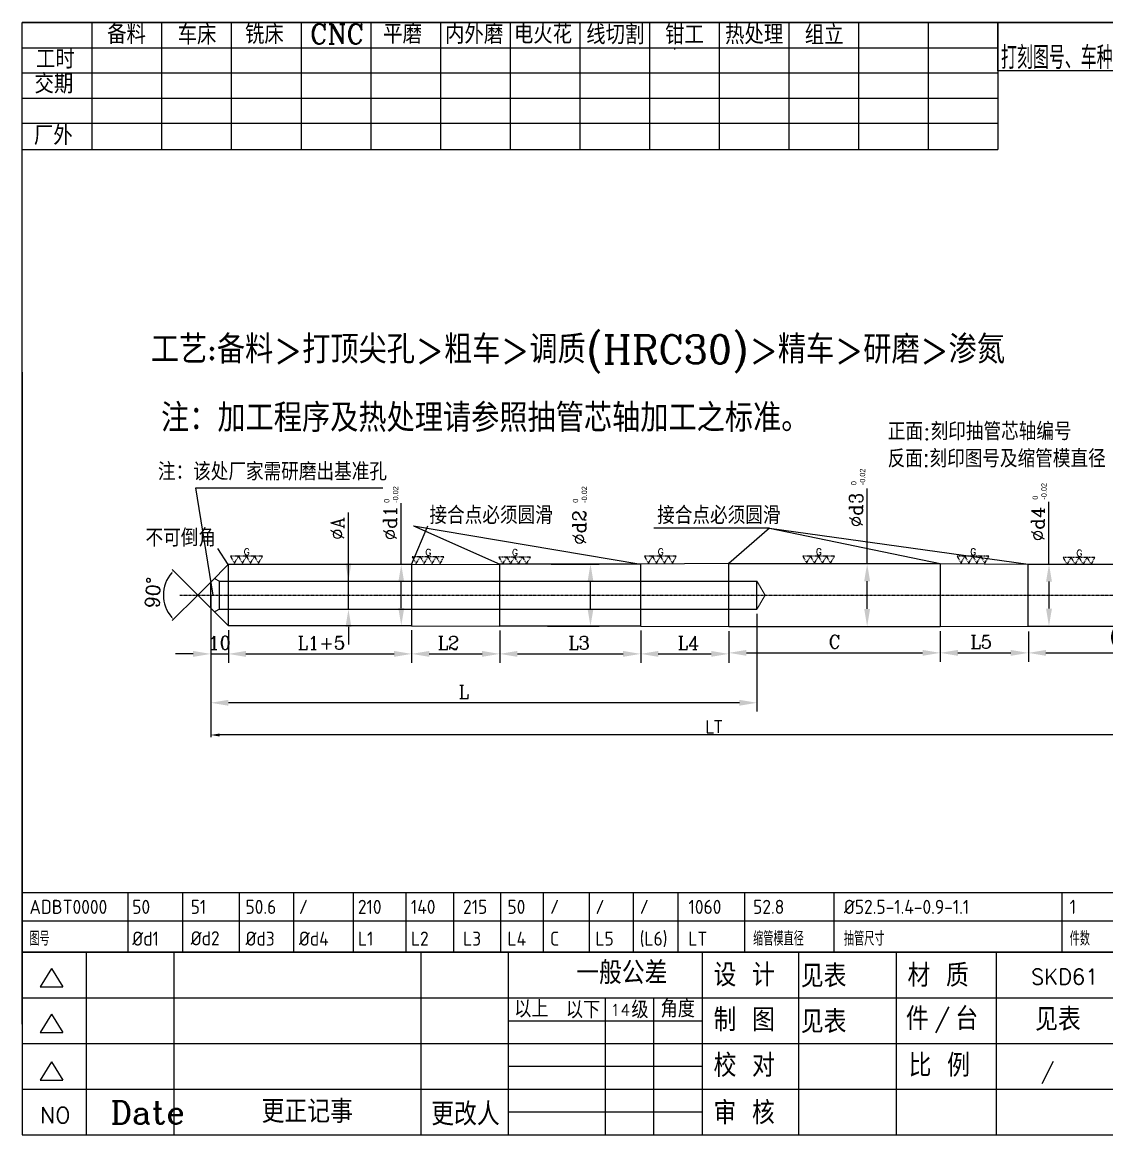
# Model space of a CAD drawing. Extents: x 47053 to 47992, y -1128 to -472.
# Drawn here: x 47053 to 47668, y -1103 to -472 of the extents above; entities that cross this region are included whole.
import ezdxf
from ezdxf.enums import TextEntityAlignment as Align

# ---------------------------------------------------------------- set-up
doc = ezdxf.new("R2010")
doc.units = 0
doc.header["$MEASUREMENT"] = 0
for name, pattern in [('CENTER', [2, 1.25, -0.25, 0.25, -0.25]), ('HIDDEN', [0.375, 0.25, -0.125]), ('PHANTOM', [2.5, 1.25, -0.25, 0.25, -0.25, 0.25, -0.25])]:
    doc.linetypes.add(name, pattern=pattern)
doc.layers.get('0').update_dxf_attribs({"linetype": 'CONTINUOUS'})
doc.layers.get('DEFPOINTS').update_dxf_attribs({"linetype": 'CONTINUOUS'})
for name, color, linetype in [('CEN', 1, 'CENTER'), ('CON', 7, 'CONTINUOUS'), ('DAS', 5, 'HIDDEN'), ('DIM', 7, 'CONTINUOUS'), ('F', 7, 'CONTINUOUS'), ('TL', 7, 'CONTINUOUS'), ('TXT', 7, 'CONTINUOUS')]:
    doc.layers.add(name, color=color, linetype=linetype)
doc.layers.add('UTI', color=4, linetype='PHANTOM', plot=False)
doc.styles.add('ACISOTS', font='isocp.shx', dxfattribs={"height": 1, "bigfont": 'gbcbig.shx'})
doc.styles.add('CHINA', font='c2', dxfattribs={"bigfont": 'china'})
doc.styles.add('H', font='IC-Romanc.shx', dxfattribs={"bigfont": 'hzfs.shx'})
doc.styles.add('HZ', font='complex.shx', dxfattribs={"bigfont": 'HZFS.SHX'})
doc.styles.add('ROMANS', font='romans.shx', dxfattribs={"bigfont": 'hzfs.shx'})
doc.styles.get("Standard").update_dxf_attribs({"font": 'txt.shx', "bigfont": 'hzfs.shx'})
doc.styles.add('USER1', font='simplex', dxfattribs={"bigfont": 'dayum'})
doc.dimstyles.new('ISO-25$0', dxfattribs={"dimtxt": 7, "dimasz": 5, "dimexe": 1.25, "dimexo": 0.625, "dimgap": 1.2, "dimtad": 1, "dimdec": 1, "dimzin": 1, "dimdsep": 46, "dimtxsty": 'STANDARD', "dimcen": 0, "dimadec": 1, "dimazin": 0, "dimtfac": 1, "dimtdec": 1, "dimtix": 1, "dimtofl": 0, "dimtmove": 1, "dimatfit": 3, "dimfxl": 1, "dimarcsym": 0})
doc.dimstyles.get("Standard").update_dxf_attribs({"dimtxt": 8, "dimasz": 1.5, "dimexe": 1, "dimexo": 0, "dimgap": 2, "dimtad": 1, "dimdec": 3, "dimrnd": 0.01, "dimdsep": 46, "dimtxsty": 'HZ', "dimcen": 0.09, "dimazin": 2, "dimtfac": 1, "dimtdec": 3, "dimtmove": 0, "dimatfit": 3, "dimfxl": 1, "dimtolj": 1, "dimarcsym": 0})
doc.dimstyles.new('STANDARD$0', dxfattribs={"dimscale": 2.5, "dimtxt": 3, "dimasz": 4, "dimexe": 2, "dimexo": 1, "dimgap": 1, "dimtad": 1, "dimdsep": 46, "dimtxsty": 'CHINA', "dimcen": 1, "dimazin": 2, "dimtfac": 1, "dimtmove": 1, "dimatfit": 3, "dimfxl": 1, "dimtolj": 1, "dimarcsym": 0})

# ---------------------------------------------------------------- blocks, each defined once
blk = doc.blocks.new('*D25')
at = {"layer": 'DEFPOINTS', "color": 0, "transparency": 16777216}
for p in [(47159.51, -796.45), (47816.63, -796.45), (47159.51, -875.78)]:
    blk.add_point(p, dxfattribs=at)
at = {"layer": 'DIM', "color": 0, "lineweight": -2, "transparency": 16777216}
for p, q in [((47159.51, -797.08), (47159.51, -877.03)), ((47816.63, -797.08), (47816.63, -877.03)), ((47811.63, -875.78), (47164.51, -875.78))]:
    blk.add_line(p, q, dxfattribs=at)
at = {"layer": 'DIM', "color": 0, "transparency": 16777216}
for points in [[(47164.51, -874.95), (47164.51, -876.62), (47159.51, -875.78)], [(47811.63, -876.62), (47811.63, -874.95), (47816.63, -875.78)]]:
    blk.add_solid(points, dxfattribs=at)
at = {"layer": 'DIM', "color": 0, "transparency": 16777216, "insert": (47444.98, -871.08), "char_height": 7, "attachment_point": 5}
blk.add_mtext('LT', dxfattribs=at)
blk = doc.blocks.new('DY00021A')
at = {"layer": 'UTI', "color": 7}
for points in [[(1.5, 2.6), (-1.5, 2.6), (0, 0)], [(4.5, 2.6), (1.5, 2.6), (3, 0)], [(7.5, 2.6), (4.5, 2.6), (6, 0)], [(10.5, 2.6), (7.5, 2.6), (9, 0)]]:
    blk.add_lwpolyline(points, close=True, dxfattribs=at)
at = {"layer": 'UTI'}
blk.add_text('G', height=2.5, dxfattribs=at).set_placement((4.61, 4.28), align=Align.MIDDLE)
blk = doc.blocks.new('*D17')
at = {"layer": 'DEFPOINTS', "color": 0, "transparency": 16777216}
for p in [(47623.52, -814.6), (47736.63, -814.6), (47736.63, -829.2)]:
    blk.add_point(p, dxfattribs=at)
at = {"layer": 'DIM', "color": 0, "lineweight": -2, "transparency": 16777216}
for p, q in [((47623.52, -817.1), (47623.52, -834.2)), ((47736.63, -817.1), (47736.63, -834.2)), ((47633.52, -829.2), (47726.63, -829.2))]:
    blk.add_line(p, q, dxfattribs=at)
at = {"layer": 'DIM', "color": 0, "transparency": 16777216}
for points in [[(47633.52, -827.54), (47633.52, -830.87), (47623.52, -829.2)], [(47726.63, -830.87), (47726.63, -827.54), (47736.63, -829.2)]]:
    blk.add_solid(points, dxfattribs=at)
at = {"layer": 'DIM', "color": 0, "transparency": 16777216, "insert": (47680.07, -821), "char_height": 7.5, "attachment_point": 5, "style": 'HZ'}
blk.add_mtext('\\A1;(L6)', dxfattribs=at)
blk = doc.blocks.new('*D16')
at = {"layer": 'DEFPOINTS', "color": 0, "transparency": 16777216}
for p in [(47453.52, -814.3), (47573.51, -814.3), (47573.51, -829.2)]:
    blk.add_point(p, dxfattribs=at)
at = {"layer": 'DIM', "color": 0, "lineweight": -2, "transparency": 16777216}
for p, q in [((47453.52, -816.8), (47453.52, -834.2)), ((47573.51, -816.8), (47573.51, -834.2)), ((47463.52, -829.2), (47563.51, -829.2))]:
    blk.add_line(p, q, dxfattribs=at)
at = {"layer": 'DIM', "color": 0, "transparency": 16777216}
for points in [[(47463.52, -827.54), (47463.52, -830.87), (47453.52, -829.2)], [(47563.51, -830.87), (47563.51, -827.54), (47573.51, -829.2)]]:
    blk.add_solid(points, dxfattribs=at)
at = {"layer": 'DIM', "color": 0, "transparency": 16777216, "insert": (47513.51, -822.95), "char_height": 7.5, "attachment_point": 5, "style": 'HZ'}
blk.add_mtext('\\A1;C', dxfattribs=at)
blk = doc.blocks.new('*D15')
at = {"layer": 'DEFPOINTS', "color": 0, "transparency": 16777216}
for p in [(47403.52, -814.1), (47453.52, -814.3), (47453.52, -829.78)]:
    blk.add_point(p, dxfattribs=at)
at = {"layer": 'DIM', "color": 0, "lineweight": -2, "transparency": 16777216}
for p, q in [((47403.52, -816.6), (47403.52, -834.78)), ((47453.52, -816.8), (47453.52, -834.78)), ((47413.52, -829.78), (47443.52, -829.78))]:
    blk.add_line(p, q, dxfattribs=at)
at = {"layer": 'DIM', "color": 0, "transparency": 16777216}
for points in [[(47413.52, -828.12), (47413.52, -831.45), (47403.52, -829.78)], [(47443.52, -831.45), (47443.52, -828.12), (47453.52, -829.78)]]:
    blk.add_solid(points, dxfattribs=at)
at = {"layer": 'DIM', "color": 0, "transparency": 16777216, "insert": (47430.63, -823.53), "char_height": 7.5, "attachment_point": 5, "style": 'HZ'}
blk.add_mtext('\\A1;L4', dxfattribs=at)
blk = doc.blocks.new('*D14')
at = {"layer": 'DEFPOINTS', "color": 0, "transparency": 16777216}
for p in [(47273.52, -813.8), (47323.52, -814.1), (47323.52, -829.79)]:
    blk.add_point(p, dxfattribs=at)
at = {"layer": 'DIM', "color": 0, "lineweight": -2, "transparency": 16777216}
for p, q in [((47273.52, -816.3), (47273.52, -834.79)), ((47323.52, -816.6), (47323.52, -834.79)), ((47283.52, -829.79), (47313.52, -829.79))]:
    blk.add_line(p, q, dxfattribs=at)
at = {"layer": 'DIM', "color": 0, "transparency": 16777216}
for points in [[(47283.52, -828.12), (47283.52, -831.45), (47273.52, -829.79)], [(47313.52, -831.45), (47313.52, -828.12), (47323.52, -829.79)]]:
    blk.add_solid(points, dxfattribs=at)
at = {"layer": 'DIM', "color": 0, "transparency": 16777216, "insert": (47294.44, -823.54), "char_height": 7.5, "attachment_point": 5, "style": 'HZ'}
blk.add_mtext('\\A1;L2', dxfattribs=at)
blk = doc.blocks.new('*D13')
at = {"layer": 'DEFPOINTS', "color": 0, "transparency": 16777216}
for p in [(47169.47, -779.11), (47159.51, -789.07), (47133.32, -801.48), (47159.51, -803.8), (47169.51, -813.8)]:
    blk.add_point(p, dxfattribs=at)
at = {"layer": 'DIM', "color": 0, "lineweight": -2, "transparency": 16777216}
for q in [(47137.65, -781.94), (47137.65, -810.93)]:
    blk.add_line((47152.15, -796.43), q, dxfattribs=at)
blk.add_arc((47152.15, -796.43), 19.5, 139.40945, 220.59055, dxfattribs=at)
at = {"layer": 'DIM', "color": 0, "transparency": 16777216}
for points in [[(47137.53, -783.92), (47137.16, -783.58), (47138.36, -782.65)], [(47137.16, -809.29), (47137.53, -808.95), (47138.36, -810.22)]]:
    blk.add_solid(points, dxfattribs=at)
at = {"layer": 'DIM', "color": 0, "transparency": 16777216, "insert": (47126.69, -795.03), "char_height": 8, "attachment_point": 5, "rotation": 86.84638, "style": 'HZ'}
blk.add_mtext('\\A1;90%%d', dxfattribs=at)
blk = doc.blocks.new('_DotSmall')
at = {"color": 0, "linetype": 'ByBlock', "const_width": 0.5}
blk.add_lwpolyline([(-0.0625, 0, 1), (0.0625, 0, 1)], format="xyb", close=True, dxfattribs=at)
blk = doc.blocks.new('*D12')
at = {"layer": 'DEFPOINTS', "color": 0, "transparency": 16777216}
for p in [(47159.51, -803.8), (47169.51, -813.8), (47169.51, -829.8)]:
    blk.add_point(p, dxfattribs=at)
at = {"layer": 'DIM', "color": 0, "lineweight": -2, "transparency": 16777216}
for p, q in [((47159.51, -806.3), (47159.51, -834.8)), ((47169.51, -816.3), (47169.51, -834.8)), ((47149.51, -829.8), (47139.51, -829.8)), ((47159.51, -829.8), (47169.51, -829.8)), ((47179.51, -829.8), (47189.51, -829.8))]:
    blk.add_line(p, q, dxfattribs=at)
at = {"layer": 'DIM', "color": 0, "transparency": 16777216}
for points in [[(47149.51, -831.47), (47149.51, -828.13), (47159.51, -829.8)], [(47179.51, -828.13), (47179.51, -831.47), (47169.51, -829.8)]]:
    blk.add_solid(points, dxfattribs=at)
at = {"layer": 'DIM', "color": 0, "transparency": 16777216, "insert": (47164.51, -823.55), "char_height": 7.5, "attachment_point": 5, "style": 'HZ'}
blk.add_mtext('\\A1;10', dxfattribs=at)
blk = doc.blocks.new('*D11')
at = {"layer": 'DEFPOINTS', "color": 0, "transparency": 16777216}
for p in [(47169.51, -813.8), (47273.52, -813.8), (47273.52, -829.79)]:
    blk.add_point(p, dxfattribs=at)
at = {"layer": 'DIM', "color": 0, "lineweight": -2, "transparency": 16777216}
for p, q in [((47169.51, -816.3), (47169.51, -834.79)), ((47273.52, -816.3), (47273.52, -834.79)), ((47179.51, -829.79), (47263.52, -829.79))]:
    blk.add_line(p, q, dxfattribs=at)
at = {"layer": 'DIM', "color": 0, "transparency": 16777216}
for points in [[(47179.51, -828.12), (47179.51, -831.45), (47169.51, -829.79)], [(47263.52, -831.45), (47263.52, -828.12), (47273.52, -829.79)]]:
    blk.add_solid(points, dxfattribs=at)
at = {"layer": 'DIM', "color": 0, "transparency": 16777216, "insert": (47222.3, -823.54), "char_height": 7.5, "attachment_point": 5, "style": 'HZ'}
blk.add_mtext('\\A1;L1+5', dxfattribs=at)
blk = doc.blocks.new('*D10')
at = {"layer": 'DEFPOINTS', "color": 0, "transparency": 16777216}
for p in [(47323.52, -814.1), (47403.52, -814.1), (47403.52, -829.79)]:
    blk.add_point(p, dxfattribs=at)
at = {"layer": 'DIM', "color": 0, "lineweight": -2, "transparency": 16777216}
for p, q in [((47323.52, -816.6), (47323.52, -834.79)), ((47403.52, -816.6), (47403.52, -834.79)), ((47333.52, -829.79), (47393.52, -829.79))]:
    blk.add_line(p, q, dxfattribs=at)
at = {"layer": 'DIM', "color": 0, "transparency": 16777216}
for points in [[(47333.52, -828.12), (47333.52, -831.45), (47323.52, -829.79)], [(47393.52, -831.45), (47393.52, -828.12), (47403.52, -829.79)]]:
    blk.add_solid(points, dxfattribs=at)
at = {"layer": 'DIM', "color": 0, "transparency": 16777216, "insert": (47368.55, -823.54), "char_height": 7.5, "attachment_point": 5, "style": 'HZ'}
blk.add_mtext('\\A1;L3', dxfattribs=at)
blk = doc.blocks.new('*D9')
at = {"layer": 'DEFPOINTS', "color": 0, "transparency": 16777216}
for p in [(47159.51, -796.45), (47469.51, -804.47), (47159.51, -857.52)]:
    blk.add_point(p, dxfattribs=at)
at = {"layer": 'DIM', "color": 0, "lineweight": -2, "transparency": 16777216}
for p, q in [((47159.51, -798.95), (47159.51, -862.52)), ((47469.51, -806.97), (47469.51, -862.52)), ((47459.51, -857.52), (47169.51, -857.52))]:
    blk.add_line(p, q, dxfattribs=at)
at = {"layer": 'DIM', "color": 0, "transparency": 16777216}
for points in [[(47169.51, -855.85), (47169.51, -859.18), (47159.51, -857.52)], [(47459.51, -859.18), (47459.51, -855.85), (47469.51, -857.52)]]:
    blk.add_solid(points, dxfattribs=at)
at = {"layer": 'DIM', "color": 0, "transparency": 16777216, "insert": (47303.05, -851.27), "char_height": 7.5, "attachment_point": 5, "style": 'HZ'}
blk.add_mtext('\\A1;L', dxfattribs=at)
blk = doc.blocks.new('*D8')
at = {"layer": 'DEFPOINTS', "color": 0, "transparency": 16777216}
for p in [(47573.51, -814.3), (47623.52, -814.6), (47623.52, -829.2)]:
    blk.add_point(p, dxfattribs=at)
at = {"layer": 'DIM', "color": 0, "lineweight": -2, "transparency": 16777216}
for p, q in [((47573.51, -816.8), (47573.51, -834.2)), ((47623.52, -817.1), (47623.52, -834.2)), ((47583.51, -829.2), (47613.52, -829.2))]:
    blk.add_line(p, q, dxfattribs=at)
at = {"layer": 'DIM', "color": 0, "transparency": 16777216}
for points in [[(47583.51, -827.54), (47583.51, -830.87), (47573.51, -829.2)], [(47613.52, -830.87), (47613.52, -827.54), (47623.52, -829.2)]]:
    blk.add_solid(points, dxfattribs=at)
at = {"layer": 'DIM', "color": 0, "transparency": 16777216, "insert": (47596.78, -822.95), "char_height": 7.5, "attachment_point": 5, "style": 'HZ'}
blk.add_mtext('\\A1;L5', dxfattribs=at)
blk = doc.blocks.new('*D7')
at = {"layer": 'DEFPOINTS', "color": 0, "transparency": 16777216}
for p in [(47521.48, -778.6), (47532.04, -778.6), (47523.35, -814.3)]:
    blk.add_point(p, dxfattribs=at)
at = {"layer": 'DIM', "color": 0, "lineweight": -2, "transparency": 16777216}
for p, q in [((47532.04, -778.6), (47532.04, -735.99)), ((47523.98, -778.6), (47537.04, -778.6)), ((47532.04, -804.3), (47532.04, -788.6)), ((47525.85, -814.3), (47537.04, -814.3))]:
    blk.add_line(p, q, dxfattribs=at)
at = {"layer": 'DIM', "color": 0, "transparency": 16777216}
for points in [[(47533.71, -788.6), (47530.37, -788.6), (47532.04, -778.6)], [(47530.37, -804.3), (47533.71, -804.3), (47532.04, -814.3)]]:
    blk.add_solid(points, dxfattribs=at)
at = {"layer": 'DIM', "color": 0, "transparency": 16777216, "insert": (47525.79, -748.13), "char_height": 7.5, "attachment_point": 5, "rotation": 90, "style": 'HZ'}
blk.add_mtext('\\A1;%%cd3', dxfattribs=at)
blk = doc.blocks.new('*D6')
at = {"layer": 'DEFPOINTS', "color": 0, "transparency": 16777216}
for p in [(47633.84, -778.8), (47631.82, -814.1), (47635.24, -814.1)]:
    blk.add_point(p, dxfattribs=at)
at = {"layer": 'DIM', "color": 0, "lineweight": -2, "transparency": 16777216}
for p, q in [((47635.24, -778.8), (47635.24, -743.54)), ((47636.34, -778.8), (47640.24, -778.8)), ((47635.24, -788.8), (47635.24, -804.1)), ((47634.32, -814.1), (47640.24, -814.1))]:
    blk.add_line(p, q, dxfattribs=at)
at = {"layer": 'DIM', "color": 0, "transparency": 16777216}
for points in [[(47636.91, -788.8), (47633.58, -788.8), (47635.24, -778.8)], [(47633.58, -804.1), (47636.91, -804.1), (47635.24, -814.1)]]:
    blk.add_solid(points, dxfattribs=at)
at = {"layer": 'DIM', "color": 0, "transparency": 16777216, "insert": (47628.99, -756.02), "char_height": 7.5, "attachment_point": 5, "rotation": 90, "style": 'HZ'}
blk.add_mtext('\\A1;%%cd4', dxfattribs=at)
blk = doc.blocks.new('*D5')
at = {"layer": 'DEFPOINTS', "color": 0, "transparency": 16777216}
for p in [(47267.64, -779.1), (47274.13, -779.1), (47273.05, -813.8)]:
    blk.add_point(p, dxfattribs=at)
at = {"layer": 'DIM', "color": 0, "lineweight": -2, "transparency": 16777216}
for p, q in [((47267.64, -779.1), (47267.64, -744.33)), ((47271.63, -779.1), (47262.64, -779.1)), ((47267.64, -803.8), (47267.64, -789.1)), ((47270.55, -813.8), (47262.64, -813.8))]:
    blk.add_line(p, q, dxfattribs=at)
at = {"layer": 'DIM', "color": 0, "transparency": 16777216}
for points in [[(47269.31, -789.1), (47265.98, -789.1), (47267.64, -779.1)], [(47265.98, -803.8), (47269.31, -803.8), (47267.64, -813.8)]]:
    blk.add_solid(points, dxfattribs=at)
at = {"layer": 'DIM', "color": 0, "transparency": 16777216, "insert": (47261.39, -755.57), "char_height": 7.5, "attachment_point": 5, "rotation": 90, "style": 'HZ'}
blk.add_mtext('\\A1;%%Cd1', dxfattribs=at)
blk = doc.blocks.new('*D4')
at = {"layer": 'DEFPOINTS', "color": 0, "transparency": 16777216}
for p in [(47235.75, -788.47), (47237.67, -788.47), (47235.75, -804.47)]:
    blk.add_point(p, dxfattribs=at)
at = {"layer": 'DIM', "color": 0, "lineweight": -2, "transparency": 16777216}
for p, q in [((47237.67, -788.47), (47237.67, -749.65)), ((47237.67, -778.47), (47237.67, -768.47)), ((47237.67, -804.47), (47237.67, -788.47)), ((47238.25, -788.47), (47242.67, -788.47)), ((47238.25, -804.47), (47242.67, -804.47)), ((47237.67, -814.47), (47237.67, -824.47))]:
    blk.add_line(p, q, dxfattribs=at)
at = {"layer": 'DIM', "color": 0, "transparency": 16777216}
for points in [[(47236.01, -778.47), (47239.34, -778.47), (47237.67, -788.47)], [(47239.34, -814.47), (47236.01, -814.47), (47237.67, -804.47)]]:
    blk.add_solid(points, dxfattribs=at)
at = {"layer": 'DIM', "color": 0, "transparency": 16777216, "insert": (47231.42, -758.75), "char_height": 7.5, "attachment_point": 5, "rotation": 90, "style": 'HZ'}
blk.add_mtext('\\A1;%%CA', dxfattribs=at)
blk = doc.blocks.new('*D3')
at = {"layer": 'DEFPOINTS', "color": 0, "transparency": 16777216}
for p in [(47350.14, -778.8), (47375.03, -778.8), (47348.11, -814.1)]:
    blk.add_point(p, dxfattribs=at)
at = {"layer": 'DIM', "color": 0, "lineweight": -2, "transparency": 16777216}
for p, q in [((47352.64, -778.8), (47380.03, -778.8)), ((47375.03, -804.1), (47375.03, -788.8)), ((47350.61, -814.1), (47380.03, -814.1))]:
    blk.add_line(p, q, dxfattribs=at)
at = {"layer": 'DIM', "color": 0, "transparency": 16777216}
for points in [[(47376.7, -788.8), (47373.36, -788.8), (47375.03, -778.8)], [(47373.36, -804.1), (47376.7, -804.1), (47375.03, -814.1)]]:
    blk.add_solid(points, dxfattribs=at)
at = {"layer": 'DIM', "color": 0, "transparency": 16777216, "insert": (47368.78, -758.14), "char_height": 7.5, "attachment_point": 5, "rotation": 90, "style": 'HZ'}
blk.add_mtext('\\A1;%%Cd2', dxfattribs=at)

msp = doc.modelspace()

# ---------------------------------------------------------------- linework, layer by layer
msp.add_line((47606.2836, -499.1643), (47606.2836, -471.6645))
at = {"layer": 'CEN', "ltscale": 0.25}
msp.add_line((47141.9838, -796.4524), (47831.7389, -796.4524), dxfattribs=at)
at = {"layer": 'CON'}
for p, q in [((47159.5127, -789.0679), (47169.4736, -779.107)), ((47169.5127, -813.8003), (47169.5127, -779.1045)), ((47273.5152, -779.1045), (47323.5155, -778.8024)), ((47273.5152, -779.1045), (47273.5152, -813.8003)), ((47323.5155, -814.1024), (47323.5155, -778.8024)), ((47403.5155, -778.8024), (47323.5155, -778.8024)), ((47453.1152, -778.6024), (47403.5155, -778.8024)), ((47403.5155, -814.1024), (47403.5155, -778.8024)), ((47453.1152, -778.6024), (47573.5125, -778.6024)), ((47453.5155, -814.3024), (47453.5155, -778.6024)), ((47573.5125, -778.6024), (47573.5125, -814.3024)), ((47573.5125, -778.6024), (47623.5159, -778.8024)), ((47623.5159, -814.1024), (47623.5159, -778.8024)), ((47623.5159, -778.8024), (47678.8672, -778.8024)), ((47159.5127, -803.8003), (47159.5127, -789.0679)), ((47159.5127, -803.8003), (47169.5127, -813.8003)), ((47273.5152, -813.8003), (47169.5127, -813.8003)), ((47273.5152, -813.8003), (47323.5155, -814.1024)), ((47403.5155, -814.1024), (47323.5155, -814.1024)), ((47403.5155, -814.1024), (47453.5155, -814.3024)), ((47453.5155, -814.3024), (47573.5125, -814.3024)), ((47573.5125, -814.3024), (47623.5159, -814.1024)), ((47623.5159, -814.1024), (47677.834, -814.1024)), ((47976.114, -998.9866), (47052.5337, -998.9866))]:
    msp.add_line(p, q, dxfattribs=at)
at = {"layer": 'CON', "color": 2}
for p, q in [((47052.5337, -1102.5151), (47286.4577, -1102.5151)), ((47286.4577, -1102.5151), (47991.7054, -1102.5151))]:
    msp.add_line(p, q, dxfattribs=at)
for points in [[(47052.5337, -471.6645), (47991.6668, -471.6645)], [(47052.5337, -1039.7706), (47052.5337, -471.6645)], [(47052.5337, -720.1657), (47052.5337, -1102.5151)]]:
    msp.add_lwpolyline(points, dxfattribs=at)
at = {"layer": 'DAS'}
for p, q in [((47164.2606, -788.5594), (47161.573, -787.0076)), ((47164.2606, -788.5594), (47164.2606, -804.4707)), ((47469.5127, -804.4707), (47469.5127, -788.4707)), ((47469.5127, -788.4707), (47474.1315, -796.4707)), ((47474.1315, -796.4707), (47469.5127, -804.4707)), ((47164.2606, -804.4707), (47161.573, -806.0224)), ((47164.2606, -804.4707), (47469.5127, -804.4707))]:
    msp.add_line(p, q, dxfattribs=at)
at = {"layer": 'DIM', "color": 0}
for p, q in [((47991.7054, -471.6645), (47052.5337, -471.6645)), ((47052.5337, -669.9065), (47052.5337, -1102.5151)), ((47052.5337, -1102.5151), (47991.7054, -1102.5151))]:
    msp.add_line(p, q, dxfattribs=at)
at = {"layer": 'DIM'}
for p, q in [((47092.0873, -471.6645), (47092.0873, -543.6559)), ((47131.6408, -471.6645), (47131.6408, -543.6559)), ((47131.6408, -471.6645), (47131.6408, -543.6559)), ((47171.1944, -471.6645), (47171.1944, -543.6559)), ((47210.748, -471.6645), (47210.748, -543.6559)), ((47250.3015, -471.6645), (47250.3015, -543.6559)), ((47250.3015, -471.6645), (47250.3015, -543.6559)), ((47289.8551, -471.6645), (47289.8551, -543.6559)), ((47329.4086, -471.6645), (47329.4086, -543.6559)), ((47368.9622, -471.6645), (47368.9622, -543.6559)), ((47408.5158, -471.6645), (47408.5158, -543.6559)), ((47448.0693, -471.6645), (47448.0693, -543.6559)), ((47487.6229, -471.6645), (47487.6229, -543.6559)), ((47527.1765, -471.6645), (47527.1765, -543.6559)), ((47566.73, -471.6645), (47566.73, -543.6559)), ((47606.2836, -471.6645), (47606.2836, -543.6559)), ((47052.5337, -485.9619), (47606.2836, -485.9619)), ((47052.5337, -500.2593), (47606.2836, -500.2593)), ((47763.7095, -499.1643), (47606.2836, -499.1643)), ((47052.5337, -514.5568), (47606.2836, -514.5568)), ((47052.5337, -528.8542), (47606.2836, -528.8542)), ((47052.5337, -543.6559), (47606.2836, -543.6559)), ((47150.9993, -735.6591), (47257.1751, -735.6591)), ((47274.6352, -757.1868), (47403.5155, -778.8024)), ((47274.6352, -757.1868), (47323.5155, -778.8024)), ((47476.6726, -758.5622), (47410.9098, -758.5622)), ((47476.6726, -758.5622), (47453.5155, -778.6024)), ((47476.6726, -758.5622), (47623.5159, -778.8024)), ((47476.6726, -758.5622), (47573.5125, -778.6024)), ((47273.5152, -779.1045), (47169.5127, -779.1045)), ((47164.1071, -788.4707), (47469.5127, -788.4707)), ((47152.1465, -796.4341), (47159.5127, -789.0679)), ((47152.1465, -796.4341), (47159.5127, -803.8003)), ((47991.7054, -965.3322), (47052.5337, -965.3322)), ((47112.5432, -965.3322), (47112.5432, -998.9866)), ((47143.5348, -965.3322), (47143.5348, -998.9866)), ((47175.647, -965.3322), (47175.647, -998.9866)), ((47206.4324, -965.3322), (47206.4324, -998.9866)), ((47240.3036, -965.3322), (47240.3036, -999.3167)), ((47270.2681, -965.3322), (47270.2681, -998.9866)), ((47297.2005, -965.3322), (47297.2005, -998.9866)), ((47323.893, -965.3322), (47323.893, -998.9866)), ((47348.1341, -965.3322), (47348.1341, -998.9866)), ((47374.1963, -965.3322), (47374.1963, -998.9866)), ((47399.2422, -965.3322), (47399.2422, -998.9866)), ((47424.5182, -965.3322), (47424.5182, -998.9866)), ((47462.3731, -965.3322), (47462.3731, -998.9866)), ((47513.1002, -965.3322), (47513.1002, -998.9866)), ((47642.6019, -965.3322), (47642.6019, -998.9866)), ((47052.5337, -998.9866), (47332.8619, -998.9866)), ((47052.5337, -998.9866), (47979.6477, -998.9866)), ((47088.9188, -1102.5151), (47088.9188, -998.9866)), ((47138.7308, -1102.5151), (47138.7308, -998.9866)), ((47278.9738, -1102.5151), (47278.9738, -998.9866)), ((47328.5094, -1102.5151), (47328.5094, -998.9866)), ((47332.8619, -998.9866), (47991.7054, -998.9866)), ((47438.5083, -1102.5151), (47438.5083, -998.9866)), ((47493.2275, -1102.5151), (47493.2275, -998.9866)), ((47499.1253, -999.0265), (47779.4535, -999.0265)), ((47548.7714, -1102.5151), (47548.7714, -998.9866)), ((47605.3714, -1102.5151), (47605.3714, -998.9866)), ((47069.171, -1008.136), (47062.6747, -1018.6247)), ((47069.171, -1008.136), (47075.6674, -1018.6247)), ((47062.6747, -1018.6247), (47075.6674, -1018.6247)), ((47052.5337, -1024.8687), (47991.7054, -1024.8687)), ((47383.5088, -1102.5151), (47383.5088, -1024.8687)), ((47411.0086, -1102.5151), (47411.0086, -1024.8687)), ((47069.171, -1034.1081), (47062.6747, -1044.5968)), ((47069.171, -1034.1081), (47075.6674, -1044.5968)), ((47328.5094, -1037.8098), (47438.5083, -1037.8098)), ((47062.6747, -1044.5968), (47075.6674, -1044.5968)), ((47052.5337, -1050.7508), (47991.7054, -1050.7508)), ((47069.171, -1061.0791), (47062.6747, -1071.5679)), ((47069.171, -1061.0791), (47075.6674, -1071.5679)), ((47328.5094, -1063.6919), (47438.5083, -1063.6919)), ((47062.6747, -1071.5679), (47075.6674, -1071.5679)), ((47052.5337, -1076.633), (47991.7054, -1076.633)), ((47328.5094, -1089.574), (47438.5083, -1089.574))]:
    msp.add_line(p, q, dxfattribs=at)
at = {"layer": 'F'}
msp.add_line((47422.7366, -485.9619), (47422.7366, -486.9352), dxfattribs=at)
at = {"layer": 'TL'}
msp.add_line((47991.7054, -981.3322), (47052.5337, -981.3322), dxfattribs=at)

# ---------------------------------------------------------------- block references
at = {"layer": 'DIM', "xscale": 1.5, "yscale": 1.5, "zscale": 1.5}
for p in [(47173.0509, -778.3231), (47276.1372, -778.5994), (47325.2261, -778.7353), (47407.9981, -778.3035), (47497.7162, -778.3035), (47585.3149, -778.3035), (47645.5941, -779.0494)]:
    msp.add_blockref('DY00021A', p, dxfattribs=at)

# ---------------------------------------------------------------- texts
at = {"style": 'HZ'}
for p in [(47494.4079, -1018.9515), (47494.4079, -1044.8917)]:
    msp.add_text('见表', height=12.94106, dxfattribs=at).set_placement(p)
msp.add_attdef('见表', (47627.3792, -1043.5552), '1', height=12.9411, dxfattribs=at)
at = {"layer": 'DIM'}
for s, height, style, p in [('备料', 11.00464, 'HZ', (47100.7266, -483.7976)), ('车床', 11.00464, 'HZ', (47140.7481, -484.1582)), ('铣床', 11.00464, 'HZ', (47178.9637, -483.8283)), ('CNC', 11.00464, 'HZ', (47215.8088, -483.6889)), ('平磨', 11.00464, 'HZ', (47257.3596, -483.7289)), ('内外磨', 11.00464, 'HZ', (47292.5076, -483.7887)), ('电火花', 11.00464, 'HZ', (47331.5711, -483.6794)), ('线切割', 11.00464, 'HZ', (47372.609, -484.0397)), ('钳工', 11.00464, 'HZ', (47417.3595, -484.1432)), ('热处理', 11.00464, 'HZ', (47451.4044, -483.9992)), ('组立', 11.00464, 'HZ', (47496.6541, -484.2398)), ('工时', 11.00464, 'HZ', (47060.3495, -497.9335)), ('交期', 11.00464, 'HZ', (47059.5102, -511.924)), ('厂外', 11.00464, 'HZ', (47059.1663, -541.1761)), ('ADBT0000', 8, 'ACISOTS', (47056.6466, -977.2651)), ('50', 8, 'ACISOTS', (47114.9603, -977.2651)), ('51', 8, 'ACISOTS', (47148.1241, -977.2651)), ('50.6', 8, 'ACISOTS', (47179.2402, -977.2651)), ('/', 8, 'ACISOTS', (47209.5388, -977.2651)), ('210', 8, 'ACISOTS', (47243.0291, -977.2651)), ('140', 8, 'ACISOTS', (47273.1262, -977.2651)), ('215', 8, 'ACISOTS', (47302.7257, -977.2651)), ('50', 8, 'ACISOTS', (47327.9155, -977.2651)), ('/', 8, 'ACISOTS', (47352.0791, -977.2651)), ('/', 8, 'ACISOTS', (47377.8274, -977.2651)), ('/', 8, 'ACISOTS', (47402.9573, -977.2651)), ('1060', 8, 'ACISOTS', (47430.6815, -977.2651)), ('52.8', 8, 'ACISOTS', (47467.331, -977.2651)), ('%%C52.5-1.4-0.9-1.1', 8, 'ACISOTS', (47518.8288, -977.2651)), ('1', 8, 'ACISOTS', (47646.9665, -977.2651)), ('图号', 8, 'ACISOTS', (47056.5612, -995.2651)), ('%%Cd1', 8, 'ACISOTS', (47114.9603, -995.2651)), ('%%Cd2', 8, 'ACISOTS', (47148.1241, -995.0947)), ('%%Cd3', 8, 'ACISOTS', (47179.2402, -995.2651)), ('%%Cd4', 8, 'ACISOTS', (47209.5388, -995.2651)), ('L1', 8, 'ACISOTS', (47243.0291, -995.2651)), ('L2', 8, 'ACISOTS', (47273.1262, -995.2651)), ('L3', 8, 'ACISOTS', (47302.7257, -995.2651)), ('L4', 8, 'ACISOTS', (47327.9155, -995.2651)), ('C', 8, 'ACISOTS', (47352.0791, -995.2651)), ('L5', 8, 'ACISOTS', (47377.8274, -995.2651)), ('(L6)', 8, 'ACISOTS', (47402.9573, -995.2651)), ('LT', 8, 'ACISOTS', (47430.5499, -995.2651)), ('缩管模直径', 8, 'ACISOTS', (47467.331, -995.2651)), ('抽管尺寸', 8, 'ACISOTS', (47518.8288, -995.2651)), ('件数', 8, 'ACISOTS', (47646.9665, -995.2651)), ('一般公差', 12.94106, 'HZ', (47366.9221, -1017.1473)), ('设 计', 12.94106, 'HZ', (47444.8829, -1018.4093)), ('材 质', 12.94106, 'HZ', (47554.9439, -1018.6045)), ('以上', 9.70579, 'HZ', (47331.7448, -1035.9716)), ('以下', 9.70579, 'HZ', (47361.0826, -1036.4599)), ('级', 9.7058, 'HZ', (47398.2438, -1036.4599)), ('角度', 9.70579, 'HZ', (47414.8685, -1035.9716)), ('14', 6.47053, 'USER1', (47386.4296, -1034.994)), ('制 图', 12.94106, 'HZ', (47444.8829, -1043.8032)), ('件', 12.9411, 'HZ', (47554.0843, -1043.1741)), ('/', 9.7058, 'USER1', (47570.1705, -1041.5492)), ('台', 12.9411, 'HZ', (47582.1063, -1043.1741)), ('校 对', 12.94106, 'HZ', (47444.8829, -1069.6855)), ('比 例', 12.94106, 'HZ', (47555.6111, -1069.6438)), ('Date', 12.94106, 'HZ', (47102.6471, -1096.3985)), ('更正记事', 12.94106, 'HZ', (47188.4157, -1095.796)), ('更改人', 12.94106, 'HZ', (47284.6648, -1097.2358)), ('审 核', 12.94106, 'HZ', (47444.8829, -1096.5444)), ('NO', 9.05874, 'USER1', (47062.7596, -1095.9417))]:
    msp.add_text(s, height=height, dxfattribs=dict(at, style=style)).set_placement(p)
at = {"layer": 'DIM', "style": 'HZ', "width": 0.7}
msp.add_text('打刻图号、车种名、规格、请购单号', height=12.941055, dxfattribs=at).set_placement((47607.9957, -498.0754))
at = {"layer": 'DIM', "char_height": 10}
for s, insert, attachment_point in [('正面:刻印抽管芯轴编号', (47648.0636, -708.6084), 9), (' 注：该处厂家需研磨出基准孔', (47259.5227, -731.469), 9), ('接合点必须圆滑', (47283.6352, -756.1868), 7), ('接合点必须圆滑', (47412.8786, -756.1868), 7), ('不可倒角', (47162.499, -769.0173), 9)]:
    msp.add_mtext(s, dxfattribs=dict(at, insert=insert, attachment_point=attachment_point))
at = {"layer": 'DIM', "insert": (47543.7041, -714.0512), "char_height": 10, "attachment_point": 1, "style": 'H'}
msp.add_mtext('反面:刻印图号及缩管模直径', dxfattribs=at)
at = {"layer": 'DIM', "char_height": 3, "width": 23.99, "attachment_point": 1, "rotation": 90, "style": 'H'}
for insert in [(47522.9193, -734.0865), (47257.9053, -744.1033), (47365.0336, -744.1033), (47625.9227, -742.2967)]:
    msp.add_mtext('0\\P-0.02', dxfattribs=dict(at, insert=insert))
at = {"layer": 'DIM', "style": 'HZ'}
msp.add_attdef('/', (47630.5568, -1070.8726), '1:1', height=8.25, dxfattribs=at)
at = {"layer": 'TXT'}
for s, height, style, p in [('工艺:备料>打顶尖孔>粗车>调质(HRC30)>精车>研磨>渗氮', 16, 'HZ', (47125.4969, -665.088)), ('注：加工程序及热处理请参照抽管芯轴加工之标准。', 16, 'HZ', (47131.291, -703.8883)), ('SKD61', 8.7516, 'ROMANS', (47625.0576, -1017.249))]:
    msp.add_text(s, height=height, dxfattribs=dict(at, style=style)).set_placement(p)

# ---------------------------------------------------------------- dimensions: what is measured, and where the dimension line sits
at = {"layer": 'DIM'}
for base, p1, p2, text, picture, middle in [((47532.0397, -778.6024), (47523.3544, -814.3024), (47521.4818, -778.6024), '%%cd3', '*D7', (47532.0397, -748.1313)), ((47267.6437, -779.1045), (47273.0529, -813.8003), (47274.1328, -779.1045), '%%Cd1', '*D5', (47267.6437, -755.5713)), ((47635.2429, -814.1024), (47633.844, -778.8024), (47631.8163, -814.1024), '%%cd4', '*D6', (47635.2429, -756.0154)), ((47237.6723, -788.4707), (47235.7507, -804.4707), (47235.7507, -788.4707), '%%CA', '*D4', (47237.6723, -758.7487)), ((47375.0305, -778.8024), (47348.1142, -814.1024), (47350.1419, -778.8024), '%%Cd2', '*D3', (47375.0305, -758.1357))]:
    dim = msp.add_linear_dim(base=base, p1=p1, p2=p2, angle=90, text=text, dimstyle='STANDARD$0', override={"dimtxsty": 'HZ'}, dxfattribs=at)
    dim.commit()
    dim.dimension.update_dxf_attribs({"geometry": picture, "text_midpoint": middle, "dimtype": 128})
dim = msp.add_angular_dim_2l(base=(47133.3152, -801.4799), line1=((47159.5127, -803.8003), (47169.5127, -813.8003)), line2=((47159.5127, -789.0679), (47169.4736, -779.107)), dimstyle='STANDARD', override={"dimldrblk": 'DotSmall'}, dxfattribs=at)
dim.commit()
dim.dimension.update_dxf_attribs({"geometry": '*D13', "text_midpoint": (47132.6804, -795.3616), "dimtype": 130})
dim = msp.add_linear_dim(base=(47159.5127, -875.7823), p1=(47816.6286, -796.4524), p2=(47159.5127, -796.4524), text='LT', dimstyle='ISO-25$0', dxfattribs=at)
dim.commit()
dim.dimension.update_dxf_attribs({"geometry": '*D25', "text_midpoint": (47444.9788, -875.7823), "dimtype": 128})
for base, p1, p2, text, picture, middle in [((47159.5127, -857.5157), (47469.5127, -804.4707), (47159.5127, -796.4524), 'L', '*D9', (47303.0547, -857.5157)), ((47273.5152, -829.7858), (47169.5127, -813.8003), (47273.5152, -813.8003), 'L1+5', '*D11', (47222.3036, -829.7858)), ((47323.5155, -829.7858), (47273.5152, -813.8003), (47323.5155, -814.1024), 'L2', '*D14', (47294.4418, -829.7858)), ((47403.5155, -829.7858), (47323.5155, -814.1024), (47403.5155, -814.1024), 'L3', '*D10', (47368.5469, -829.7858)), ((47453.5155, -829.7824), (47403.5155, -814.1024), (47453.5155, -814.3024), 'L4', '*D15', (47430.6319, -829.7824)), ((47573.5125, -829.2029), (47453.5155, -814.3024), (47573.5125, -814.3024), 'C', '*D16', (47513.514, -829.2029)), ((47623.5159, -829.2029), (47573.5125, -814.3024), (47623.5159, -814.6024), 'L5', '*D8', (47596.7808, -829.2029)), ((47736.6286, -829.2029), (47623.5159, -814.6024), (47736.6286, -814.6024), '(L6)', '*D17', (47680.0722, -829.2029))]:
    dim = msp.add_linear_dim(base=base, p1=p1, p2=p2, text=text, dimstyle='STANDARD$0', override={"dimtxsty": 'HZ'}, dxfattribs=at)
    dim.commit()
    dim.dimension.update_dxf_attribs({"geometry": picture, "text_midpoint": middle, "dimtype": 128})
dim = msp.add_linear_dim(base=(47169.5127, -829.8012), p1=(47159.5127, -803.8003), p2=(47169.5127, -813.8003), dimstyle='STANDARD$0', override={"dimtxsty": 'HZ'}, dxfattribs=at)
dim.commit()
dim.dimension.update_dxf_attribs({"geometry": '*D12', "text_midpoint": (47164.5127, -829.8012), "dimtype": 128})

# ---------------------------------------------------------------- leaders
for points, override in [([(47160.8953, -796.4341), (47150.9993, -735.6591)], {"dimgap": 2, "dimtad": 1}), ([(47273.5152, -779.1045), (47282.6352, -757.1868)], {"dimgap": 1, "dimtad": 1, "dimldrblk": 'DotSmall'}), ([(47169.4736, -779.107), (47163.499, -770.0173)], {"dimgap": 1, "dimtad": 1, "dimldrblk": 'DotSmall'})]:
    msp.add_leader(points, dimstyle='STANDARD', override=override, dxfattribs=at)

doc.saveas('drawing.dxf')
